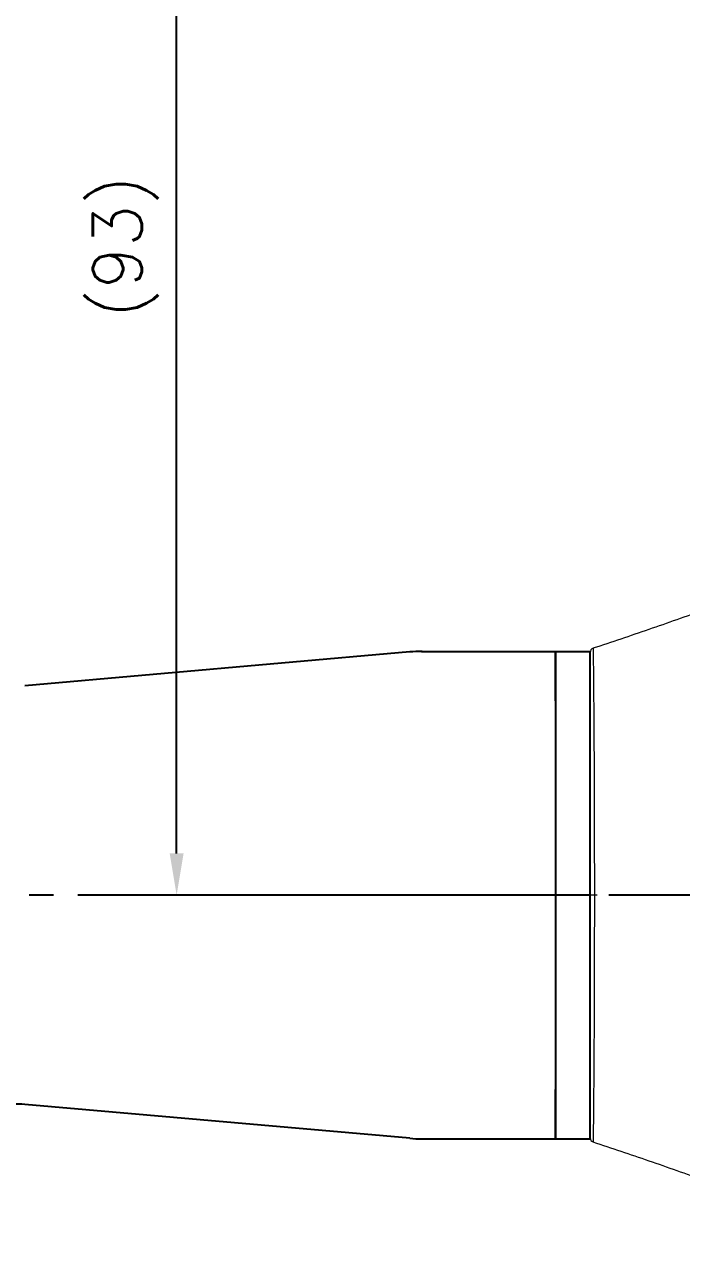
# Model space of a CAD drawing. Extents: x 19044 to 19885, y -10133 to -9539.
# Drawn here: x 19320.1 to 19367.2, y -9792.7 to -9704.1 of the extents above; entities that cross this region are included whole.
import ezdxf

# ---------------------------------------------------------------- set-up
doc = ezdxf.new("R2010")
doc.units = 0
doc.header["$LTSCALE"] = 7
doc.header["$MEASUREMENT"] = 0
doc.linetypes.add('CENTER', pattern=[2, 1.25, -0.25, 0.25, -0.25])
for name, color, linetype in [('10', 7, 'CONTINUOUS'), ('CENTER', 1, 'CENTER'), ('CL', 1, 'CENTER'), ('D', 2, 'CONTINUOUS'), ('DIM', 2, 'CONTINUOUS'), ('DWG', 7, 'CONTINUOUS')]:
    doc.layers.add(name, color=color, linetype=linetype)
doc.styles.add('GHS', font='ROMANS.shx', dxfattribs={"bigfont": 'GHS.shx'})

# ---------------------------------------------------------------- blocks, each defined once
blk = doc.blocks.new('A$C57544C0A')
at = {"layer": '10', "color": 7, "linetype": 'Continuous', "lineweight": 18}
blk.add_line((62.829, 138.339), (62.829, 138.339), dxfattribs=at)
at = {"layer": 'CL', "color": 1}
blk.add_line((65.329, 120.839), (-107.066, 120.839), dxfattribs=at)
at = {"layer": 'DWG'}
for p, q in [((52.393, 138.301), (24.765, 135.878)), ((53.229, 138.339), (62.829, 138.339)), ((53.267, 138.339), (62.829, 138.339)), ((62.829, 134.789), (62.829, 138.339)), ((62.829, 138.339), (65.329, 138.339)), ((62.829, 138.339), (62.829, 120.839)), ((65.329, 120.839), (65.329, 138.339)), ((62.829, 120.839), (62.829, 103.339)), ((65.329, 103.339), (65.329, 120.839)), ((62.829, 103.339), (62.829, 106.889)), ((52.393, 103.377), (24.765, 105.801)), ((53.267, 103.339), (62.829, 103.339)), ((62.829, 103.339), (65.329, 103.339))]:
    blk.add_line(p, q, dxfattribs=at)
for centre, start, end in [((53.267, 128.339), 90, 95.01326), ((23.891, 95.839), 84.98674, 90), ((53.267, 113.339), 264.98674, 270)]:
    blk.add_arc(centre, 10, start, end, dxfattribs=at)

msp = doc.modelspace()

# ---------------------------------------------------------------- linework, layer by layer
at = {"layer": 'CENTER', "color": 1, "linetype": 'CENTER'}
msp.add_line((19818.742, -9766.583), (19360.651, -9766.583), dxfattribs=at)
at = {"layer": 'DIM'}
for p, q in [((19330.984, -9763.583), (19330.984, -9676.483)), ((19356.151, -9766.583), (19328.984, -9766.583))]:
    msp.add_line(p, q, dxfattribs=at)
msp.add_solid([(19330.484, -9763.583), (19331.484, -9763.583), (19330.984, -9766.583)], dxfattribs=at)
at = {"layer": 'DWG', "linetype": 'Continuous', "lineweight": 18}
for centre, major_axis, start_param, end_param in [((19360.951, -9749.149), (-0.3, 0), 5.039962, 6.283186), ((19360.951, -9784.017), (0.3, 0), 3.141592, 4.38201)]:
    msp.add_ellipse(centre, major_axis=major_axis, ratio=1, start_param=start_param, end_param=end_param, dxfattribs=at)
for points, knots in [([(19383.164, -9740.418), (19382.734, -9740.611), (19381.528, -9741.145), (19379.779, -9741.877), (19378.021, -9742.598), (19376.48, -9743.216), (19374.578, -9743.963), (19372.003, -9744.947), (19368.663, -9746.178), (19364.865, -9747.518), (19362.187, -9748.423), (19360.852, -9748.863)], [0, 0, 0, 0, 0.061335, 0.171006, 0.242091, 0.303575, 0.380909, 0.498409, 0.647533, 0.824766, 1, 1, 1, 1]), ([(19360.651, -9766.583), (19360.651, -9766.006), (19360.651, -9765.435), (19360.651, -9764.584), (19360.651, -9764.302), (19360.651, -9763.739), (19360.651, -9763.46), (19360.651, -9762.623), (19360.651, -9762.07), (19360.651, -9761.385), (19360.651, -9761.18), (19360.651, -9760.975), (19360.651, -9760.839), (19360.651, -9760.771), (19360.651, -9760.432), (19360.651, -9760.165), (19360.651, -9759.373), (19360.651, -9758.858), (19360.651, -9757.856), (19360.651, -9757.368), (19360.651, -9756.657), (19360.651, -9756.423), (19360.651, -9756.078), (19360.651, -9755.964), (19360.651, -9755.794), (19360.651, -9755.737), (19360.651, -9755.625), (19360.651, -9755.569), (19360.651, -9755.069), (19360.651, -9754.647), (19360.651, -9753.843), (19360.651, -9753.462), (19360.651, -9752.743), (19360.651, -9752.403), (19360.651, -9752.006), (19360.651, -9751.928), (19360.651, -9751.812), (19360.651, -9751.774), (19360.651, -9751.699), (19360.651, -9751.513), (19360.651, -9751.337), (19360.651, -9750.935), (19360.651, -9750.692), (19360.651, -9750.258), (19360.651, -9750.067), (19360.651, -9749.819), (19360.651, -9749.743), (19360.651, -9749.656), (19360.651, -9749.639), (19360.651, -9749.606), (19360.651, -9749.59), (19360.651, -9749.542), (19360.651, -9749.513), (19360.651, -9749.373), (19360.651, -9749.29), (19360.651, -9749.178), (19360.651, -9749.15), (19360.651, -9749.149), (19360.651, -9749.149), (19360.651, -9749.149)], [0, 0, 0, 0, 0.062449, 0.062449, 0.093673, 0.093673, 0.124898, 0.124898, 0.187347, 0.187347, 0.202959, 0.210765, 0.210765, 0.218571, 0.218571, 0.249796, 0.249796, 0.312244, 0.312244, 0.374693, 0.374693, 0.405918, 0.405918, 0.42153, 0.42153, 0.429336, 0.429336, 0.437142, 0.437142, 0.499591, 0.499591, 0.56204, 0.56204, 0.624489, 0.624489, 0.640101, 0.640101, 0.647907, 0.647907, 0.655713, 0.686938, 0.686938, 0.749387, 0.749387, 0.811835, 0.811835, 0.84306, 0.84306, 0.850866, 0.850866, 0.858672, 0.858672, 0.874284, 0.874284, 0.936733, 0.936733, 0.999182, 0.999182, 1, 1, 1, 1]), ([(19360.651, -9784.017), (19360.651, -9784.017), (19360.651, -9784.017), (19360.651, -9784.016), (19360.651, -9783.988), (19360.651, -9783.876), (19360.651, -9783.792), (19360.651, -9783.653), (19360.651, -9783.623), (19360.651, -9783.576), (19360.651, -9783.56), (19360.651, -9783.527), (19360.651, -9783.442), (19360.651, -9783.347), (19360.651, -9783.099), (19360.651, -9782.907), (19360.651, -9782.473), (19360.651, -9782.231), (19360.651, -9781.829), (19360.651, -9781.688), (19360.651, -9781.504), (19360.651, -9781.467), (19360.651, -9781.392), (19360.651, -9781.353), (19360.651, -9781.238), (19360.651, -9781.16), (19360.651, -9780.762), (19360.651, -9780.423), (19360.651, -9779.703), (19360.651, -9779.323), (19360.651, -9778.519), (19360.651, -9778.096), (19360.651, -9777.597), (19360.651, -9777.541), (19360.651, -9777.428), (19360.651, -9777.372), (19360.651, -9777.202), (19360.651, -9777.088), (19360.651, -9776.742), (19360.651, -9776.509), (19360.651, -9775.798), (19360.651, -9775.31), (19360.651, -9774.308), (19360.651, -9773.793), (19360.651, -9773.001), (19360.651, -9772.733), (19360.651, -9772.395), (19360.651, -9772.327), (19360.651, -9772.19), (19360.651, -9771.986), (19360.651, -9771.781), (19360.651, -9771.096), (19360.651, -9770.543), (19360.651, -9769.706), (19360.651, -9769.426), (19360.651, -9768.864), (19360.651, -9768.582), (19360.651, -9767.731), (19360.651, -9767.16), (19360.651, -9766.583)], [0, 0, 0, 0, 0.000611, 0.000611, 0.063073, 0.063073, 0.125535, 0.125535, 0.14115, 0.14115, 0.148958, 0.148958, 0.156765, 0.187996, 0.187996, 0.250458, 0.250458, 0.31292, 0.31292, 0.344151, 0.344151, 0.351959, 0.351959, 0.359766, 0.359766, 0.375382, 0.375382, 0.437844, 0.437844, 0.500305, 0.500305, 0.562767, 0.562767, 0.570575, 0.570575, 0.578383, 0.578383, 0.593998, 0.593998, 0.625229, 0.625229, 0.687691, 0.687691, 0.750153, 0.750153, 0.781384, 0.781384, 0.789191, 0.789191, 0.796999, 0.812615, 0.812615, 0.875076, 0.875076, 0.906307, 0.906307, 0.937538, 0.937538, 1, 1, 1, 1]), ([(19360.852, -9784.302), (19362.187, -9784.743), (19364.866, -9785.647), (19368.663, -9786.988), (19372.003, -9788.219), (19374.579, -9789.203), (19376.48, -9789.95), (19378.021, -9790.568), (19379.779, -9791.289), (19381.517, -9792.017), (19382.713, -9792.545), (19383.133, -9792.734)], [0, 0, 0, 0, 0.175522, 0.353012, 0.502353, 0.620023, 0.697469, 0.759042, 0.83023, 0.940059, 1, 1, 1, 1])]:
    msp.add_open_spline(points, degree=3, knots=knots, dxfattribs=at)
at = {"layer": 'DWG', "linetype": 'Continuous', "lineweight": 13}
for points, knots in [([(19360.857, -9748.864), (19360.857, -9748.864), (19360.857, -9748.864), (19360.857, -9748.864), (19360.857, -9748.871), (19360.859, -9748.899), (19360.859, -9748.92), (19360.86, -9748.976), (19360.861, -9749.011), (19360.862, -9749.095), (19360.863, -9749.144), (19360.865, -9749.229), (19360.865, -9749.258), (19360.866, -9749.306), (19360.866, -9749.322), (19360.866, -9749.356), (19360.868, -9749.441), (19360.869, -9749.537), (19360.872, -9749.788), (19360.875, -9749.981), (19360.879, -9750.42), (19360.882, -9750.665), (19360.886, -9751.072), (19360.888, -9751.215), (19360.889, -9751.401), (19360.89, -9751.439), (19360.891, -9751.515), (19360.891, -9751.554), (19360.892, -9751.67), (19360.893, -9751.749), (19360.896, -9752.152), (19360.899, -9752.496), (19360.905, -9753.226), (19360.908, -9753.612), (19360.914, -9754.426), (19360.916, -9754.855), (19360.919, -9755.362), (19360.92, -9755.419), (19360.92, -9755.533), (19360.921, -9755.59), (19360.922, -9755.763), (19360.922, -9755.879), (19360.924, -9756.229), (19360.925, -9756.466), (19360.929, -9757.188), (19360.931, -9757.683), (19360.935, -9758.7), (19360.937, -9759.223), (19360.939, -9760.027), (19360.94, -9760.299), (19360.941, -9760.642), (19360.941, -9760.712), (19360.941, -9760.85), (19360.942, -9761.058), (19360.942, -9761.267), (19360.943, -9761.686), (19360.944, -9761.968), (19360.945, -9762.394), (19360.945, -9762.536), (19360.946, -9762.822), (19360.946, -9762.965), (19360.947, -9763.394), (19360.947, -9763.681), (19360.948, -9764.257), (19360.949, -9764.546), (19360.95, -9765.414), (19360.951, -9765.997), (19360.951, -9766.583)], [0, 0, 0, 0, 0.00042, 0.00042, 0.031657, 0.031657, 0.062894, 0.062894, 0.094131, 0.094131, 0.125368, 0.125368, 0.140986, 0.140986, 0.148795, 0.148795, 0.156604, 0.187841, 0.187841, 0.250315, 0.250315, 0.312789, 0.312789, 0.344026, 0.344026, 0.351835, 0.351835, 0.359644, 0.359644, 0.375263, 0.375263, 0.437736, 0.437736, 0.50021, 0.50021, 0.562684, 0.562684, 0.570493, 0.570493, 0.578302, 0.578302, 0.593921, 0.593921, 0.625158, 0.625158, 0.687631, 0.687631, 0.750105, 0.750105, 0.781342, 0.781342, 0.789151, 0.789151, 0.79696, 0.812579, 0.812579, 0.843816, 0.843816, 0.859434, 0.859434, 0.875053, 0.875053, 0.906289, 0.906289, 0.937526, 0.937526, 1, 1, 1, 1]), ([(19360.951, -9766.583), (19360.912, -9766.583), (19360.873, -9766.583), (19360.8, -9766.583), (19360.767, -9766.583), (19360.711, -9766.583), (19360.689, -9766.583), (19360.659, -9766.583), (19360.651, -9766.583), (19360.651, -9766.583)], [0, 0, 0, 0, 0.250322, 0.250322, 0.500644, 0.500644, 0.750966, 0.750966, 1, 1, 1, 1]), ([(19360.951, -9766.583), (19360.951, -9767.169), (19360.95, -9767.75), (19360.949, -9768.615), (19360.948, -9768.902), (19360.947, -9769.474), (19360.947, -9769.759), (19360.945, -9770.609), (19360.944, -9771.171), (19360.942, -9771.868), (19360.942, -9772.076), (19360.941, -9772.284), (19360.941, -9772.423), (19360.941, -9772.492), (19360.94, -9772.836), (19360.939, -9773.108), (19360.937, -9773.914), (19360.935, -9774.437), (19360.931, -9775.456), (19360.929, -9775.952), (19360.925, -9776.675), (19360.924, -9776.912), (19360.922, -9777.263), (19360.922, -9777.379), (19360.921, -9777.552), (19360.92, -9777.61), (19360.92, -9777.724), (19360.919, -9777.781), (19360.916, -9778.289), (19360.914, -9778.719), (19360.908, -9779.535), (19360.905, -9779.922), (19360.899, -9780.654), (19360.896, -9780.998), (19360.893, -9781.402), (19360.892, -9781.482), (19360.891, -9781.599), (19360.891, -9781.637), (19360.89, -9781.714), (19360.888, -9781.903), (19360.886, -9782.081), (19360.882, -9782.49), (19360.88, -9782.736), (19360.875, -9783.176), (19360.872, -9783.371), (19360.869, -9783.622), (19360.868, -9783.7), (19360.867, -9783.788), (19360.867, -9783.805), (19360.866, -9783.839), (19360.866, -9783.855), (19360.865, -9783.903), (19360.865, -9783.933), (19360.863, -9784.018), (19360.863, -9784.067), (19360.861, -9784.152), (19360.86, -9784.187), (19360.859, -9784.244), (19360.859, -9784.265), (19360.858, -9784.294), (19360.857, -9784.301), (19360.857, -9784.301), (19360.857, -9784.301), (19360.857, -9784.301)], [0, 0, 0, 0, 0.062431, 0.062431, 0.093646, 0.093646, 0.124862, 0.124862, 0.187292, 0.187292, 0.2029, 0.210704, 0.210704, 0.218508, 0.218508, 0.249723, 0.249723, 0.312154, 0.312154, 0.374585, 0.374585, 0.4058, 0.4058, 0.421408, 0.421408, 0.429212, 0.429212, 0.437015, 0.437015, 0.499446, 0.499446, 0.561877, 0.561877, 0.624308, 0.624308, 0.639915, 0.639915, 0.647719, 0.647719, 0.655523, 0.686739, 0.686739, 0.749169, 0.749169, 0.8116, 0.8116, 0.842815, 0.842815, 0.850619, 0.850619, 0.858423, 0.858423, 0.874031, 0.874031, 0.905246, 0.905246, 0.936462, 0.936462, 0.967677, 0.967677, 0.998892, 0.998892, 1, 1, 1, 1])]:
    msp.add_open_spline(points, degree=3, knots=knots, dxfattribs=at)
msp.add_open_spline([(19361.151, -9766.583), (19361.085, -9766.583), (19361.018, -9766.583), (19360.951, -9766.583)], degree=3, dxfattribs=at)

# ---------------------------------------------------------------- block references
at = {"layer": 'D'}
msp.add_blockref('A$C57544C0A', (19295.322, -9887.422), dxfattribs=at)

# ---------------------------------------------------------------- texts
at = {"layer": 'DIM', "insert": (19327.318, -9720.033), "char_height": 3.5, "attachment_point": 5, "rotation": 90, "style": 'GHS'}
msp.add_mtext('\\A1;(93)', dxfattribs=at)

doc.saveas('drawing.dxf')
